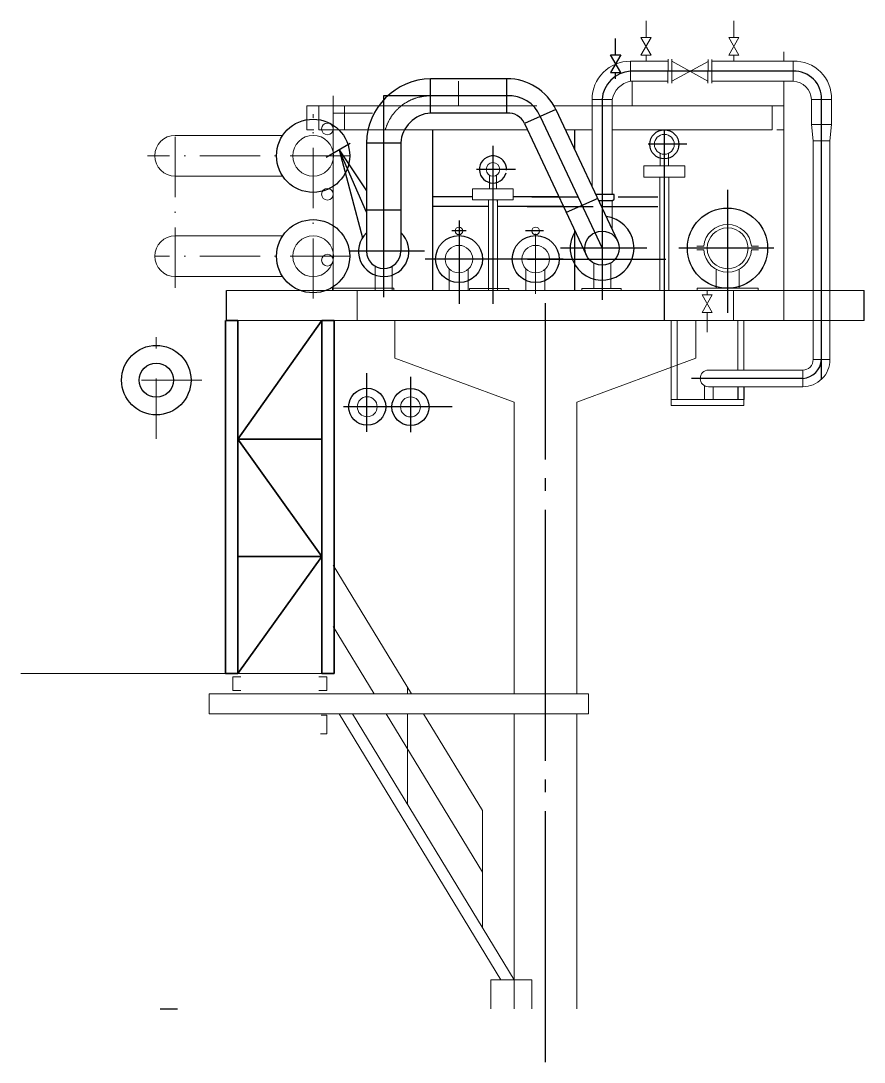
# Model space of a CAD drawing. Header units: inches. Extents: x -228863 to 215834, y 14270 to 189847.
# Drawn here: x -7023 to -304, y 58719 to 67012 of the extents above; entities that cross this region are included whole.
import ezdxf

# ---------------------------------------------------------------- set-up
doc = ezdxf.new("R2010")
doc.units = ezdxf.units.IN
doc.header["$MEASUREMENT"] = 0
doc.linetypes.add('ACAD_ISO10W100', pattern=[18, 12, -3, 0, -3])
doc.linetypes.add('GOST2.303 5', pattern=[24, 20, -1.5, 1, -1.5])
doc.layers.get('0').update_dxf_attribs({"linetype": 'CONTINUOUS', "lineweight": 20})
for name, color, linetype in [('DIM', 2, 'CONTINUOUS'), ('OSI', 7, 'CONTINUOUS'), ('неосновной', 7, 'CONTINUOUS')]:
    doc.layers.add(name, color=color, linetype=linetype)

msp = doc.modelspace()

# ---------------------------------------------------------------- linework, layer by layer
at = {"color": 0, "ltscale": 40}
for p, q in [((-2041.99, 66880.137), (-2041.99, 67011.942)), ((-1341.99, 66880.137), (-1341.99, 67011.942)), ((-943.947, 66690.29), (-943.947, 66764.405)), ((-1866.709, 66690.29), (-2166.99, 66690.29)), ((-2166.99, 66690.29), (-2166.99, 66531.29)), ((-2041.99, 66690.29), (-2041.99, 66739.282)), ((-1866.644, 66705.847), (-1867.437, 66516.383)), ((-1835.48, 66705.716), (-1836.274, 66516.253)), ((-1836.207, 66532.27), (-1547.773, 66689.31)), ((-1835.544, 66690.589), (-1548.436, 66530.917)), ((-1547.71, 66704.511), (-1548.503, 66515.048)), ((-1516.546, 66704.381), (-1517.339, 66514.918)), ((-868.947, 66690.29), (-1516.605, 66690.29)), ((-1341.99, 66690.29), (-1341.99, 66739.282)), ((-868.947, 66531.29), (-868.947, 66690.29)), ((-3535.39, 66334.345), (-3535.39, 66531.29)), ((-1867.375, 66531.29), (-2166.99, 66531.29)), ((-2152.504, 66334.345), (-2152.504, 66531.29)), ((-868.947, 66531.29), (-1517.271, 66531.29)), ((-943.947, 64624.345), (-943.947, 66531.29)), ((-4533.947, 64864.345), (-4533.947, 66414.345)), ((-2312.49, 66385.79), (-2471.49, 66385.79)), ((-2471.49, 66385.79), (-2471.49, 65690.619)), ((-2312.49, 66385.79), (-2312.49, 65628.777)), ((-723.447, 66185.79), (-723.447, 66385.79)), ((-564.447, 66385.79), (-723.447, 66385.79)), ((-564.447, 66185.79), (-564.447, 66385.79)), ((-4743.947, 66334.345), (-2911.902, 66334.345)), ((-3375.404, 66334.345), (-4650.003, 66334.345)), ((-4650.003, 66334.345), (-4650.003, 66143.849)), ((-4189.053, 66334.345), (-4533.947, 66334.345)), ((-4221.382, 66277.845), (-4533.947, 66277.845)), ((-943.947, 66334.345), (-2775.992, 66334.345)), ((-2312.49, 66334.345), (-1037.891, 66334.345)), ((-1498.84, 66334.345), (-1153.947, 66334.345)), ((-1037.891, 66334.345), (-1037.891, 66143.849)), ((-564.447, 66185.79), (-723.447, 66185.79)), ((-723.447, 66185.79), (-710.447, 66055.79)), ((-564.447, 66185.79), (-577.447, 66055.79)), ((-4936.692, 66099.726), (-5793.947, 66099.845)), ((-4650.003, 66143.849), (-3375.404, 66143.849)), ((-1037.891, 66143.849), (-2312.49, 66143.849)), ((-710.447, 64314.345), (-710.447, 66055.79)), ((-577.447, 66055.79), (-710.447, 66055.79)), ((-577.447, 64314.345), (-577.447, 66055.79)), ((-1930.688, 65856.926), (-1930.688, 65956.674)), ((-1861.928, 65956.674), (-1861.928, 65856.926)), ((-4533.947, 65165.586), (-4533.947, 65908.797)), ((-4936.738, 65774.726), (-5793.947, 65774.845)), ((-3289.591, 65674.345), (-3289.591, 65781.932)), ((-3233.348, 65782.567), (-3233.348, 65674.345)), ((-1932.53, 64864.345), (-1932.53, 65768.089)), ((-1860.086, 65768.089), (-1860.086, 64864.345)), ((-3298.212, 64864.345), (-3298.212, 65585.508)), ((-3225.768, 65585.508), (-3225.768, 64864.345)), ((-2312.49, 65577.543), (-2312.49, 65352.931)), ((-4936.692, 65299.726), (-5793.947, 65299.845)), ((-1581.832, 65187.261), (-1637.043, 65187.112)), ((-1581.611, 65216.314), (-1636.822, 65216.165)), ((-1202.368, 65216.314), (-1147.158, 65216.165)), ((-1202.147, 65187.261), (-1146.937, 65187.112)), ((-4533.947, 64864.345), (-4533.947, 65108.797)), ((-4199.286, 64864.345), (-4199.286, 65057.87)), ((-4133.129, 64831.094), (-4133.129, 65040.133)), ((-4064.458, 65057.87), (-4064.458, 64864.345)), ((-3610.724, 64864.345), (-3610.724, 65037.554)), ((-3458.916, 65033.404), (-3458.916, 64864.345)), ((-2999.331, 64864.345), (-2999.331, 65037.554)), ((-2847.523, 65033.404), (-2847.523, 64864.345)), ((-2458.286, 64881.788), (-2458.286, 65083.879)), ((-2323.458, 65083.879), (-2323.458, 64881.788)), ((-1484.184, 64881.788), (-1484.184, 65033.877)), ((-1299.795, 65033.877), (-1299.795, 64881.788)), ((-4936.738, 64974.726), (-5793.947, 64974.845)), ((-842.959, 64864.345), (-5383.947, 64864.345)), ((-4844.934, 64864.345), (-303.947, 64864.345)), ((-4343.947, 64624.345), (-4343.947, 64864.345)), ((-4343.947, 64624.345), (-4343.947, 64864.345)), ((-1554.764, 64831.094), (-1554.764, 64864.345)), ((-1343.947, 64624.345), (-1343.947, 64864.345)), ((-1343.947, 64624.345), (-1343.947, 64864.345)), ((-1554.764, 64532.528), (-1554.764, 64690.24)), ((-1230.632, 64624.345), (-5383.947, 64624.345)), ((-4743.947, 64624.345), (-303.947, 64624.345)), ((-4043.947, 64624.345), (-4043.947, 64324.345)), ((-1643.947, 64624.345), (-1643.947, 64324.345)), ((-4043.947, 64324.345), (-3093.947, 63974.345)), ((-1643.947, 64324.345), (-2593.947, 63974.345)), ((-577.447, 64314.345), (-710.447, 64314.345)), ((-793.947, 64230.845), (-1543.947, 64230.845)), ((-793.947, 64097.845), (-793.947, 64230.845)), ((-1576.252, 63997.345), (-1576.252, 64106.219)), ((-793.947, 64097.845), (-1543.947, 64097.845)), ((-1506.689, 64097.845), (-1506.689, 63997.345)), ((-3093.947, 61653.345), (-3093.947, 63974.345)), ((-3093.947, 61653.345), (-3093.947, 63974.345)), ((-2593.947, 61653.345), (-2593.947, 63974.345)), ((-2593.947, 61653.345), (-2593.947, 63974.345)), ((-4533.947, 62677.42), (-3911.742, 61653.345)), ((-4533.947, 62188.154), (-4209.009, 61653.345)), ((-5393.499, 61813.345), (-7023.389, 61813.345)), ((-5333.947, 61788.345), (-5269.947, 61788.345)), ((-4533.947, 61813.345), (-5297.204, 61813.345)), ((-4647.947, 61788.345), (-4583.947, 61788.345)), ((-3942.186, 61703.452), (-3942.204, 61653.345)), ((-5523.032, 61493.345), (-5523.032, 61653.345)), ((-5523.032, 61653.345), (-2500.514, 61653.345)), ((-5269.947, 61678.345), (-5333.947, 61678.345)), ((-4583.947, 61678.345), (-4647.947, 61678.345)), ((-2500.514, 61653.345), (-2500.514, 61493.345)), ((-2500.514, 61493.345), (-5523.032, 61493.345)), ((-4486.734, 61493.345), (-3198.671, 59373.345)), ((-4382.01, 61493.345), (-3093.947, 59373.345)), ((-4111.797, 61493.345), (-3346.076, 60233.06)), ((-3942.262, 61493.345), (-3942.524, 60770.003)), ((-3814.53, 61493.345), (-3345.899, 60722.034)), ((-3093.947, 59143.345), (-3093.947, 61493.345)), ((-3093.947, 59143.345), (-3093.947, 61493.345)), ((-2593.947, 59143.345), (-2593.947, 61493.345)), ((-2593.947, 59143.345), (-2593.947, 61493.345)), ((-3345.899, 60722.034), (-3346.237, 59788.585))]:
    msp.add_line(p, q, dxfattribs=at)
at = {"color": 0, "linetype": 'ACAD_ISO10W100', "ltscale": 40}
for p, q in [((-4693.947, 64799.413), (-4693.947, 66269.138)), ((-5793.947, 64886.852), (-5793.947, 66197.022)), ((-4397.366, 65937.345), (-6013.396, 65937.345)), ((-2922.41, 64836.787), (-2922.41, 65420.696)), ((-4397.366, 65137.345), (-5956.447, 65137.345)), ((-5943.947, 63683.132), (-5943.947, 64493.828)), ((-5580.617, 64150.345), (-6272.819, 64150.345)), ((-5333.947, 61678.345), (-5333.947, 61788.345)), ((-4583.947, 61678.345), (-4583.947, 61788.345))]:
    msp.add_line(p, q, dxfattribs=at)
at = {"color": 0, "linetype": 'ByBlock', "lineweight": 35, "ltscale": 40}
for p, q in [((-5393.499, 61813.345), (-5393.499, 64624.345)), ((-5293.947, 61813.345), (-5293.947, 64624.345))]:
    msp.add_line(p, q, dxfattribs=at)
at = {"color": 0, "lineweight": 35, "ltscale": 40}
for p, q in [((-4623.947, 61813.345), (-4623.947, 64624.345)), ((-4527.635, 61813.345), (-4527.635, 64624.345)), ((-4623.947, 63679.345), (-5293.947, 63679.345)), ((-4623.947, 62746.345), (-5293.947, 62746.345))]:
    msp.add_line(p, q, dxfattribs=at)
at = {"color": 0, "linetype": 'ByBlock', "ltscale": 40}
for p, q in [((-5393.499, 61822.897), (-5393.499, 63290.897)), ((-5293.947, 61813.345), (-5293.947, 63181.345))]:
    msp.add_line(p, q, dxfattribs=at)
at = {"color": 0, "ltscale": 40}
for points in [[(-2001.726, 66880.137), (-2082.254, 66880.137), (-2001.726, 66739.282), (-2082.254, 66739.282), (-2001.726, 66880.137)], [(-1301.726, 66880.137), (-1382.254, 66880.137), (-1301.726, 66739.282), (-1382.254, 66739.282), (-1301.726, 66880.137)], [(-4678.955, 66334.345), (-4743.947, 66334.345), (-4743.947, 66144.942), (-4688.261, 66144.943)], [(-4263.975, 66143.849), (-4443.551, 66143.849), (-4443.551, 66334.345), (-4189.053, 66334.345)], [(-2995.487, 66334.345), (-3216.404, 66334.345)], [(-2692.407, 66334.345), (-2471.49, 66334.345)], [(-1008.938, 66334.345), (-943.947, 66334.345), (-943.947, 66144.942), (-999.632, 66144.943)], [(-2986.641, 66143.849), (-3966.133, 66143.849)], [(-3216.404, 66143.849), (-3003.001, 66143.849)], [(-2471.49, 66143.849), (-2684.893, 66143.849)], [(-5383.947, 64864.345), (-4343.947, 64864.345), (-4343.947, 64624.345), (-5383.947, 64624.345)], [(-303.947, 64864.345), (-1343.947, 64864.345), (-1343.947, 64624.345), (-303.947, 64624.345)], [(-1595.028, 64831.094), (-1514.5, 64831.094), (-1595.028, 64690.24), (-1514.5, 64690.24), (-1595.028, 64831.094)], [(-4043.947, 64624.345), (-4043.947, 64324.345), (-3093.947, 63974.345)], [(-1643.947, 64624.345), (-1643.947, 64324.345), (-2593.947, 63974.345)], [(-1310.173, 64230.845), (-1310.173, 64624.345), (-1263.291, 64624.345), (-1263.291, 64230.845)], [(-4631.025, 61481.569), (-4583.947, 61481.569), (-4584.192, 61333.487), (-4636.025, 61333.487)]]:
    msp.add_lwpolyline(points, dxfattribs=at)
for points in [[(-1733.751, 65768.089), (-2058.865, 65768.089), (-2058.865, 65856.926), (-1733.751, 65856.926)], [(-3099.432, 65585.508), (-3424.547, 65585.508), (-3424.547, 65674.345), (-3099.432, 65674.345)], [(-4538.869, 64864.345), (-4052.213, 64864.345), (-4052.213, 64881.788), (-4538.869, 64881.788)], [(-3448.222, 64864.345), (-3134.136, 64864.345), (-3134.136, 64880.652), (-3448.222, 64880.652)], [(-2239.671, 64864.345), (-2553.758, 64864.345), (-2553.758, 64880.652), (-2239.671, 64880.652)], [(-1149.025, 64864.345), (-1635.68, 64864.345), (-1635.68, 64881.788), (-1149.025, 64881.788)], [(-1793.748, 63997.051), (-1840.63, 63997.051), (-1840.63, 64624.345), (-1793.748, 64624.345)], [(-1263.291, 63949.315), (-1840.63, 63949.315), (-1840.63, 63997.051), (-1263.291, 63997.051)]]:
    msp.add_lwpolyline(points, close=True, dxfattribs=at)
at = {"color": 0}
msp.add_lwpolyline([(-3278.972, 59143.345), (-3278.972, 59373.345), (-2952.256, 59373.345), (-2952.256, 59143.345)], dxfattribs=at)
at = {"color": 0, "ltscale": 40}
for centre, radius in [((-4580.491, 66150.94), 46.544), ((-4693.947, 65937.192), 162.5), ((-1896.308, 66028.356), 79.5), ((-3261.99, 65828.345), 54), ((-4580.491, 65630.892), 46.544), ((-3532.664, 65339.176), 30.203), ((-2921.271, 65339.176), 30.203), ((-4693.947, 65137.192), 162.5), ((-3532.664, 65114.345), 109.5), ((-2921.271, 65114.345), 109.5), ((-4580.491, 65105.809), 46.544), ((-5944.066, 64150.345), 136.5), ((-4263.541, 63938.301), 79.5), ((-3918.947, 63937.06), 79.5)]:
    msp.add_circle(centre, radius, dxfattribs=at)
at = {"color": 0, "linetype": 'ByBlock', "ltscale": 40}
msp.add_circle((-1391.99, 65200.345), 162.5, dxfattribs=at)
at = {"color": 0, "ltscale": 40}
for centre, radius, start, end in [((-2168.248, 66387.048), 303.245, 89.7623277, 180.2376723), ((-858.796, 66395.94), 294.525, 358.0249796, 91.9750204), ((-2127.942, 66346.742), 188.634, 101.9468067, 168.0531933), ((-878.175, 66376.562), 155.003, 3.4131355, 86.5868645), ((-5793.947, 65937.345), 162.5, 90, 270), ((-1391.99, 65200.345), 190.293, 4.813942, 175.186058), ((-5793.947, 65137.345), 162.5, 90, 270), ((-1391.99, 65200.345), 190.293, 183.633126, 356.366874), ((-792.113, 64312.512), 81.687, 268.7139389, 1.2860612), ((-791.969, 64312.367), 214.531, 269.4716726, 0.5283275), ((-1543.947, 64164.345), 66.5, 90, 270), ((-1543.947, 64164.345), 66.5, 90, 270)]:
    msp.add_arc(centre, radius, start, end, dxfattribs=at)
at = {"color": 0, "linetype": 'ACAD_ISO10W100', "ltscale": 40}
msp.add_arc((-3762.282, 66043.401), 370.966, 89.3735836, 180.6264164, dxfattribs=at)
at = {"layer": 'DIM', "color": 0, "ltscale": 40}
for p, q in [((-2284.216, 66740.692), (-2284.216, 66872.497)), ((-2284.216, 66550.845), (-2284.216, 66599.837)), ((-3150.312, 66550.845), (-3758.226, 66550.845)), ((-3758.226, 66277.845), (-3758.226, 66550.845)), ((-3150.312, 66277.845), (-3150.312, 66550.845)), ((-3150.312, 66277.845), (-3758.226, 66277.845)), ((-2760.561, 66304.555), (-3010.808, 66195.175)), ((-2760.561, 66304.555), (-2268.494, 65259.493)), ((-3010.808, 66195.175), (-2515.485, 65143.197)), ((-3741.164, 64864.345), (-3741.164, 66143.849)), ((-2612.219, 66143.849), (-2612.219, 65989.502)), ((-4400.261, 66035.095), (-4589.287, 65924.454)), ((-4269.726, 66039.345), (-3996.726, 66039.345)), ((-4269.629, 66039.345), (-4269.629, 65176.628)), ((-3996.629, 66039.345), (-3996.629, 65176.628)), ((-4487.75, 65983.885), (-4269.629, 65657.526)), ((-4487.75, 65983.885), (-4302.098, 65284.298)), ((-3424.547, 65609.327), (-3741.164, 65609.327)), ((-2734.962, 65609.327), (-3099.432, 65609.327)), ((-2952.932, 65609.327), (-2588.461, 65609.327)), ((-2296.042, 65628.783), (-2442.352, 65628.736)), ((-2296.042, 65591.896), (-2296.042, 65628.783)), ((-2263.346, 65609.327), (-1946.73, 65609.327)), ((-3298.212, 65532.957), (-3741.164, 65532.957)), ((-3229.608, 65577.497), (-3229.093, 65577.497)), ((-2699.003, 65532.957), (-3225.768, 65532.957)), ((-2988.891, 65532.957), (-2462.126, 65532.957)), ((-2426.942, 65596.006), (-2677.188, 65486.626)), ((-2458.286, 65577.497), (-2458.8, 65577.497)), ((-2312.49, 65577.543), (-2418.232, 65577.509)), ((-2389.682, 65532.957), (-1946.73, 65532.957)), ((-2312.49, 65577.543), (-2296.042, 65591.896)), ((-4269.629, 65505.694), (-3996.629, 65505.694)), ((-2612.219, 65348.642), (-2612.219, 64864.345))]:
    msp.add_line(p, q, dxfattribs=at)
at = {"layer": 'DIM', "color": 7, "lineweight": 35, "ltscale": 40}
for p, q in [((-5293.947, 63679.345), (-4623.947, 64624.345)), ((-4623.947, 62746.345), (-5293.947, 63679.345)), ((-5293.947, 61813.345), (-4623.947, 62746.345))]:
    msp.add_line(p, q, dxfattribs=at)
at = {"layer": 'DIM', "color": 0, "lineweight": 25, "ltscale": 40}
msp.add_line((-793.947, 64164.345), (-1680.86, 64164.345), dxfattribs=at)
msp.add_line((-793.947, 64164.345), (-1680.86, 64164.345), dxfattribs=at)
at = {"layer": 'DIM', "color": 0, "ltscale": 40}
msp.add_lwpolyline([(-2324.481, 66740.692), (-2243.952, 66740.692), (-2324.481, 66599.837), (-2243.952, 66599.837), (-2324.481, 66740.692)], dxfattribs=at)
msp.add_circle((-2391.99, 65201.345), 136.5, dxfattribs=at)
at = {"layer": 'DIM', "color": 0, "lineweight": 25, "ltscale": 40}
for radius in [276.5, 136.5]:
    msp.add_circle((-5943.947, 64150.345), radius, dxfattribs=at)
at = {"layer": 'DIM', "color": 0, "ltscale": 40}
for centre, radius, start, end in [((-3748.747, 66029.866), 521.065, 91.0423328, 178.9576673), ((-3148.203, 66122.649), 428.202, 25.13902, 90.2821366), ((-3739.72, 66020.839), 257.671, 94.118525, 175.8814751), ((-3141.874, 66133.044), 145.047, 25.3632019, 93.335178), ((-4131.99, 65176.628), 201.32, 133.1324018, 47.750126), ((-4131.99, 65176.628), 136.5, 180, 0)]:
    msp.add_arc(centre, radius, start, end, dxfattribs=at)
at = {"layer": 'OSI', "color": 0, "ltscale": 40}
for p, q in [((-868.947, 66610.79), (-2166.99, 66610.79)), ((-3150.312, 66414.345), (-4133.129, 66414.345)), ((-4133.129, 66414.345), (-4133.129, 64810.441)), ((-2391.99, 66385.79), (-2391.99, 64789.546)), ((-643.947, 64157.083), (-643.947, 66385.79)), ((-2885.684, 66249.865), (-2391.99, 65201.345)), ((-1896.308, 66143.849), (-1896.308, 64624.345)), ((-3261.99, 66017.637), (-3261.99, 64758.228)), ((-1716.686, 66028.356), (-2025.812, 66028.356)), ((-4269.629, 65487.356), (-4487.75, 65983.885)), ((-3082.368, 65828.345), (-3391.494, 65828.345)), ((-1393.129, 65664.667), (-1393.129, 64686.658)), ((-3531.99, 65420.696), (-3531.99, 64758.228)), ((-3475.701, 65339.176), (-3589.077, 65339.176)), ((-2858.987, 65339.176), (-3002.299, 65339.176)), ((-2035.92, 65201.345), (-2724.21, 65201.345)), ((-1022.926, 65201.345), (-1780.359, 65201.345)), ((-3806.698, 65176.628), (-4402.371, 65176.628)), ((-2701.818, 65114.345), (-3802.371, 65114.345)), ((-2986.075, 65114.345), (-1885.523, 65114.345)), ((-4268.947, 64205.675), (-4268.947, 63739.648)), ((-3918.947, 64175.98), (-3918.947, 63735.101)), ((-3586.94, 63937.06), (-4452.471, 63937.06))]:
    msp.add_line(p, q, dxfattribs=at)
for centre, radius in [((-4694.693, 65937.192), 291.515), ((-1896.308, 66028.356), 115.493), ((-1393.129, 65201.345), 319.557), ((-4694.693, 65137.192), 291.515), ((-3531.99, 65114.345), 187.086), ((-2921.271, 65114.345), 187.086), ((-4263.541, 63938.301), 147.742), ((-3918.947, 63937.06), 147.742)]:
    msp.add_circle(centre, radius, dxfattribs=at)
for centre, radius, start, end in [((-2150.69, 66369.49), 241.85, 93.8644978, 176.1355023), ((-862.427, 66392.31), 218.577, 358.2906782, 91.7093218), ((-3131.992, 66148.703), 266.273, 22.3287919, 93.9450625), ((-3261.99, 65828.345), 107.96, 356.7450162, 346.0843041), ((-2391.99, 65201.345), 254.217, 147.6891655, 82.7375257), ((-803.145, 64323.543), 159.464, 273.3068187, 356.6931812)]:
    msp.add_arc(centre, radius, start, end, dxfattribs=at)
at = {"layer": 'неосновной', "ltscale": 100}
for p, q in [((-5383.947, 64624.345), (-5383.947, 64864.345)), ((-303.947, 64624.345), (-303.947, 64864.345)), ((-1310.173, 64097.845), (-1310.173, 63997.051)), ((-1263.291, 64097.845), (-1263.291, 63997.051)), ((-5913.344, 59143.345), (-5774.915, 59143.345))]:
    msp.add_line(p, q, dxfattribs=at)
at = {"layer": 'неосновной', "linetype": 'GOST2.303 5', "ltscale": 100}
msp.add_line((-2843.947, 58718.759), (-2843.947, 64762.247), dxfattribs=at)
at = {"layer": 'неосновной', "lineweight": 35, "ltscale": 100}
for p, q in [((-5293.947, 64624.345), (-5383.947, 64624.345)), ((-4527.635, 64624.345), (-4623.947, 64624.345)), ((-5293.947, 61813.345), (-5393.499, 61813.345)), ((-4623.947, 61813.345), (-4527.635, 61813.345))]:
    msp.add_line(p, q, dxfattribs=at)

doc.saveas('drawing.dxf')
